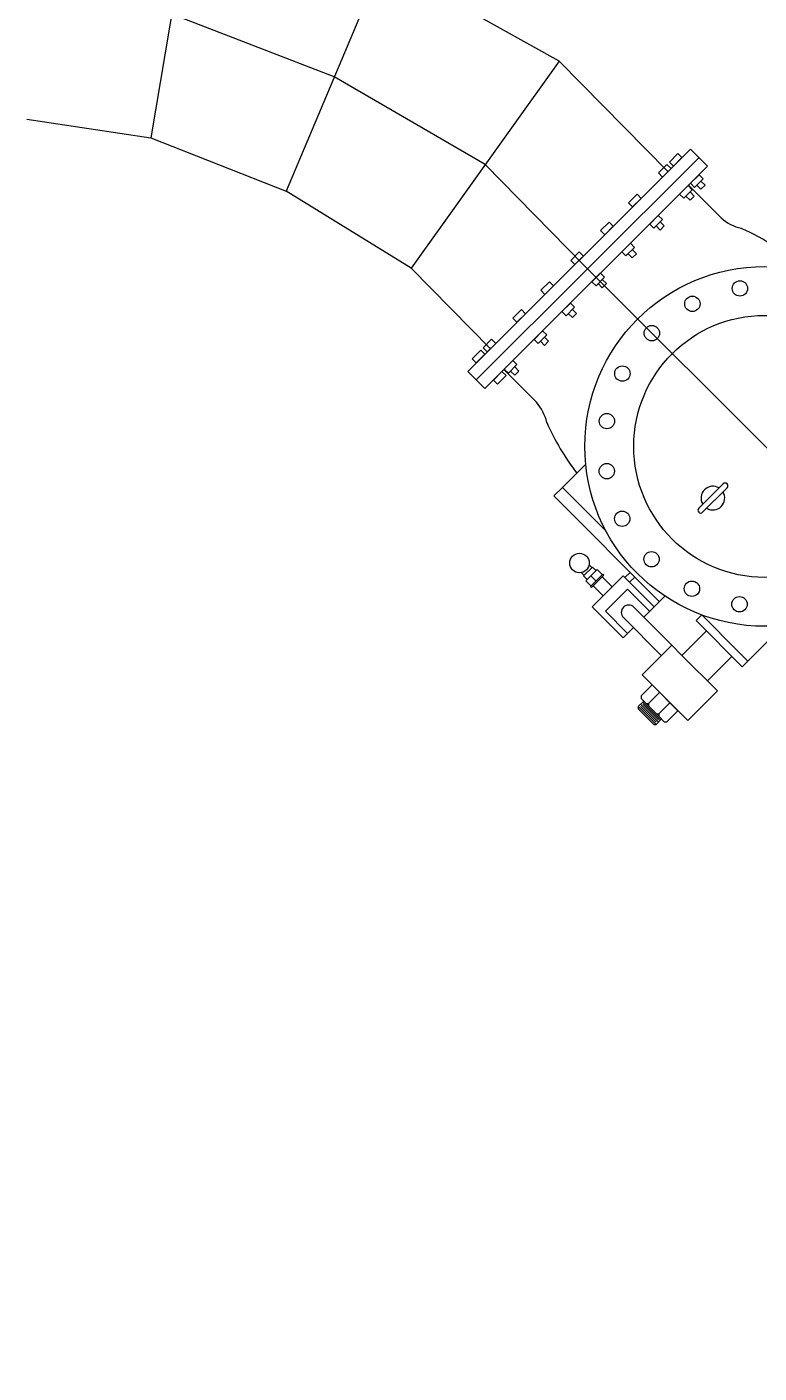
# Model space of a CAD drawing. Header units: inches. Extents: x 72602 to 350810, y -122122 to 43597.
# Drawn here: x 150122 to 151874, y -82196 to -78976 of the extents above; entities that cross this region are included whole.
import ezdxf

# ---------------------------------------------------------------- set-up
doc = ezdxf.new("R2010")
doc.units = ezdxf.units.IN
doc.header["$MEASUREMENT"] = 0
doc.layers.add('M-X-BKGD', color=8, linetype='Continuous')

msp = doc.modelspace()

# ---------------------------------------------------------------- linework, layer by layer
at = {"layer": 'M-X-BKGD'}
for p, q in [((150518, -78649.4), (150418.4, -79240.8)), ((150518, -78649.4), (150418.4, -79240.8)), ((150972.8, -78821.7), (150741.8, -79368.5)), ((150972.8, -78821.7), (150741.8, -79368.5)), ((151395.2, -79057.2), (150972.8, -78821.7)), ((151395.2, -79057.2), (150972.8, -78821.7)), ((151395.2, -79057.2), (151041, -79552.6)), ((151395.2, -79057.2), (151041, -79552.6)), ((151655.8, -79321.9), (151395.2, -79057.2)), ((151655.8, -79321.9), (151395.2, -79057.2)), ((150121.5, -79196.4), (150418.4, -79240.8)), ((150121.5, -79196.4), (150418.4, -79240.8)), ((150418.4, -79240.8), (150741.8, -79368.5)), ((150418.4, -79240.8), (150741.8, -79368.5)), ((151730.4, -79288.4), (151197, -79820.3)), ((151730.4, -79288.4), (151197, -79820.3)), ((151648.4, -79329.2), (151709.9, -79267.9)), ((151648.4, -79329.2), (151709.9, -79267.9)), ((151679.6, -79278.5), (151659.1, -79298.9)), ((151679.6, -79278.5), (151659.1, -79298.9)), ((151668.9, -79308.8), (151689.4, -79288.3)), ((151668.9, -79308.8), (151689.4, -79288.3)), ((151689.4, -79288.3), (151679.6, -79278.5)), ((151689.4, -79288.3), (151679.6, -79278.5)), ((151709.9, -79267.9), (151750.8, -79308.9)), ((151709.9, -79267.9), (151750.8, -79308.9)), ((151663.3, -79314.4), (151238.1, -79738.5)), ((151663.3, -79314.4), (151238.1, -79738.5)), ((151653.5, -79304.5), (151633, -79325)), ((151653.5, -79304.5), (151633, -79325)), ((151633, -79325), (151642.8, -79334.8)), ((151633, -79325), (151642.8, -79334.8)), ((151642.8, -79334.8), (151663.3, -79314.4)), ((151642.8, -79334.8), (151663.3, -79314.4)), ((151663.3, -79314.4), (151653.5, -79304.5)), ((151663.3, -79314.4), (151653.5, -79304.5)), ((151659.1, -79298.9), (151668.9, -79308.8)), ((151659.1, -79298.9), (151668.9, -79308.8)), ((151750.8, -79308.9), (151689.3, -79370.2)), ((151750.8, -79308.9), (151689.3, -79370.2)), ((151709.8, -79349.8), (151279, -79779.5)), ((151709.8, -79349.8), (151279, -79779.5)), ((151683.7, -79375.8), (151704.2, -79355.4)), ((151683.7, -79375.8), (151704.2, -79355.4)), ((151683.7, -79375.8), (151704.2, -79355.4)), ((151683.7, -79375.8), (151704.2, -79355.4)), ((151704.2, -79355.4), (151714, -79365.2)), ((151704.2, -79355.4), (151714, -79365.2)), ((151704.2, -79355.4), (151714, -79365.2)), ((151704.2, -79355.4), (151714, -79365.2)), ((151783.1, -79432.8), (151705.1, -79354.5)), ((151783.1, -79432.8), (151705.1, -79354.5)), ((151709.8, -79349.8), (151730.3, -79329.4)), ((151709.8, -79349.8), (151730.3, -79329.4)), ((151719.6, -79359.6), (151709.8, -79349.8)), ((151719.6, -79359.6), (151709.8, -79349.8)), ((151740.1, -79339.2), (151719.6, -79359.6)), ((151740.1, -79339.2), (151719.6, -79359.6)), ((151734.8, -79364.2), (151725, -79354.3)), ((151734.8, -79364.2), (151725, -79354.3)), ((151730.3, -79329.4), (151740.1, -79339.2)), ((151730.3, -79329.4), (151740.1, -79339.2)), ((151734.8, -79344.5), (151744.6, -79354.4)), ((151734.8, -79344.5), (151744.6, -79354.4)), ((151744.6, -79354.4), (151734.8, -79364.2)), ((151744.6, -79354.4), (151734.8, -79364.2)), ((151041, -79552.6), (150741.8, -79368.5)), ((151041, -79552.6), (150741.8, -79368.5)), ((151581.9, -79376), (151561.4, -79396.4)), ((151581.9, -79376), (151561.4, -79396.4)), ((151581.9, -79376), (151561.4, -79396.4)), ((151581.9, -79376), (151561.4, -79396.4)), ((151571.2, -79406.2), (151591.7, -79385.8)), ((151571.2, -79406.2), (151591.7, -79385.8)), ((151571.2, -79406.2), (151591.7, -79385.8)), ((151571.2, -79406.2), (151591.7, -79385.8)), ((151591.7, -79385.8), (151581.9, -79376)), ((151591.7, -79385.8), (151581.9, -79376)), ((151591.7, -79385.8), (151581.9, -79376)), ((151591.7, -79385.8), (151581.9, -79376)), ((151693.5, -79385.7), (151683.7, -79375.8)), ((151693.5, -79385.7), (151683.7, -79375.8)), ((151693.5, -79385.7), (151683.7, -79375.8)), ((151693.5, -79385.7), (151683.7, -79375.8)), ((151714, -79365.2), (151693.5, -79385.7)), ((151714, -79365.2), (151693.5, -79385.7)), ((151714, -79365.2), (151693.5, -79385.7)), ((151714, -79365.2), (151693.5, -79385.7)), ((151708.7, -79390.2), (151698.9, -79380.4)), ((151708.7, -79390.2), (151698.9, -79380.4)), ((151708.7, -79370.5), (151718.5, -79380.4)), ((151708.7, -79370.5), (151718.5, -79380.4)), ((151718.5, -79380.4), (151708.7, -79390.2)), ((151718.5, -79380.4), (151708.7, -79390.2)), ((151561.4, -79396.4), (151571.2, -79406.2)), ((151561.4, -79396.4), (151571.2, -79406.2)), ((151561.4, -79396.4), (151571.2, -79406.2)), ((151561.4, -79396.4), (151571.2, -79406.2)), ((151515.2, -79442.5), (151494.7, -79462.9)), ((151515.2, -79442.5), (151494.7, -79462.9)), ((151515.2, -79442.5), (151494.7, -79462.9)), ((151515.2, -79442.5), (151494.7, -79462.9)), ((151504.5, -79472.8), (151525, -79452.3)), ((151504.5, -79472.8), (151525, -79452.3)), ((151504.5, -79472.8), (151525, -79452.3)), ((151504.5, -79472.8), (151525, -79452.3)), ((151525, -79452.3), (151515.2, -79442.5)), ((151525, -79452.3), (151515.2, -79442.5)), ((151525, -79452.3), (151515.2, -79442.5)), ((151525, -79452.3), (151515.2, -79442.5)), ((151612.1, -79447.3), (151632.6, -79426.8)), ((151612.1, -79447.3), (151632.6, -79426.8)), ((151612.1, -79447.3), (151632.6, -79426.8)), ((151612.1, -79447.3), (151632.6, -79426.8)), ((151621.9, -79457.1), (151612.1, -79447.3)), ((151621.9, -79457.1), (151612.1, -79447.3)), ((151621.9, -79457.1), (151612.1, -79447.3)), ((151621.9, -79457.1), (151612.1, -79447.3)), ((151642.4, -79436.6), (151621.9, -79457.1)), ((151642.4, -79436.6), (151621.9, -79457.1)), ((151642.4, -79436.6), (151621.9, -79457.1)), ((151642.4, -79436.6), (151621.9, -79457.1)), ((151637, -79461.6), (151627.2, -79451.8)), ((151637, -79461.6), (151627.2, -79451.8)), ((151637, -79461.6), (151627.2, -79451.8)), ((151637, -79461.6), (151627.2, -79451.8)), ((151632.6, -79426.8), (151642.4, -79436.6)), ((151632.6, -79426.8), (151642.4, -79436.6)), ((151632.6, -79426.8), (151642.4, -79436.6)), ((151632.6, -79426.8), (151642.4, -79436.6)), ((151646.9, -79451.8), (151637, -79461.6)), ((151646.9, -79451.8), (151637, -79461.6)), ((151646.9, -79451.8), (151637, -79461.6)), ((151646.9, -79451.8), (151637, -79461.6)), ((151637.1, -79442), (151646.9, -79451.8)), ((151637.1, -79442), (151646.9, -79451.8)), ((151637.1, -79442), (151646.9, -79451.8)), ((151637.1, -79442), (151646.9, -79451.8)), ((151494.7, -79462.9), (151504.5, -79472.8)), ((151494.7, -79462.9), (151504.5, -79472.8)), ((151494.7, -79462.9), (151504.5, -79472.8)), ((151494.7, -79462.9), (151504.5, -79472.8)), ((151443.5, -79513.9), (151423, -79534.4)), ((151443.5, -79513.9), (151423, -79534.4)), ((151443.5, -79513.9), (151423, -79534.4)), ((151443.5, -79513.9), (151423, -79534.4)), ((151453.4, -79523.8), (151443.5, -79513.9)), ((151453.4, -79523.8), (151443.5, -79513.9)), ((151453.4, -79523.8), (151443.5, -79513.9)), ((151453.4, -79523.8), (151443.5, -79513.9)), ((151545.4, -79513.8), (151565.9, -79493.3)), ((151545.4, -79513.8), (151565.9, -79493.3)), ((151545.4, -79513.8), (151565.9, -79493.3)), ((151545.4, -79513.8), (151565.9, -79493.3)), ((151555.2, -79523.6), (151545.4, -79513.8)), ((151555.2, -79523.6), (151545.4, -79513.8)), ((151555.2, -79523.6), (151545.4, -79513.8)), ((151555.2, -79523.6), (151545.4, -79513.8)), ((151575.7, -79503.2), (151555.2, -79523.6)), ((151575.7, -79503.2), (151555.2, -79523.6)), ((151575.7, -79503.2), (151555.2, -79523.6)), ((151575.7, -79503.2), (151555.2, -79523.6)), ((151570.3, -79528.1), (151560.5, -79518.3)), ((151570.3, -79528.1), (151560.5, -79518.3)), ((151570.3, -79528.1), (151560.5, -79518.3)), ((151570.3, -79528.1), (151560.5, -79518.3)), ((151565.9, -79493.3), (151575.7, -79503.2)), ((151565.9, -79493.3), (151575.7, -79503.2)), ((151565.9, -79493.3), (151575.7, -79503.2)), ((151565.9, -79493.3), (151575.7, -79503.2)), ((151580.2, -79518.3), (151570.3, -79528.1)), ((151580.2, -79518.3), (151570.3, -79528.1)), ((151580.2, -79518.3), (151570.3, -79528.1)), ((151580.2, -79518.3), (151570.3, -79528.1)), ((151570.4, -79508.5), (151580.2, -79518.3)), ((151570.4, -79508.5), (151580.2, -79518.3)), ((151570.4, -79508.5), (151580.2, -79518.3)), ((151570.4, -79508.5), (151580.2, -79518.3)), ((151423, -79534.4), (151432.9, -79544.2)), ((151423, -79534.4), (151432.9, -79544.2)), ((151423, -79534.4), (151432.9, -79544.2)), ((151423, -79534.4), (151432.9, -79544.2)), ((151432.9, -79544.2), (151453.4, -79523.8)), ((151432.9, -79544.2), (151453.4, -79523.8)), ((151432.9, -79544.2), (151453.4, -79523.8)), ((151432.9, -79544.2), (151453.4, -79523.8)), ((151230.9, -79745.6), (151041, -79552.6)), ((151230.9, -79745.6), (151041, -79552.6)), ((151473.8, -79585.2), (151494.3, -79564.8)), ((151473.8, -79585.2), (151494.3, -79564.8)), ((151473.8, -79585.2), (151494.3, -79564.8)), ((151473.8, -79585.2), (151494.3, -79564.8)), ((151504.1, -79574.6), (151483.6, -79595.1)), ((151504.1, -79574.6), (151483.6, -79595.1)), ((151504.1, -79574.6), (151483.6, -79595.1)), ((151504.1, -79574.6), (151483.6, -79595.1)), ((151494.3, -79564.8), (151504.1, -79574.6)), ((151494.3, -79564.8), (151504.1, -79574.6)), ((151494.3, -79564.8), (151504.1, -79574.6)), ((151494.3, -79564.8), (151504.1, -79574.6)), ((151498.7, -79579.9), (151508.6, -79589.8)), ((151498.7, -79579.9), (151508.6, -79589.8)), ((151498.7, -79579.9), (151508.6, -79589.8)), ((151498.7, -79579.9), (151508.6, -79589.8)), ((151351.4, -79605.8), (151371.9, -79585.3)), ((151351.4, -79605.8), (151371.9, -79585.3)), ((151351.4, -79605.8), (151371.9, -79585.3)), ((151351.4, -79605.8), (151371.9, -79585.3)), ((151361.2, -79615.6), (151351.4, -79605.8)), ((151361.2, -79615.6), (151351.4, -79605.8)), ((151361.2, -79615.6), (151351.4, -79605.8)), ((151361.2, -79615.6), (151351.4, -79605.8)), ((151381.7, -79595.2), (151361.2, -79615.6)), ((151381.7, -79595.2), (151361.2, -79615.6)), ((151381.7, -79595.2), (151361.2, -79615.6)), ((151381.7, -79595.2), (151361.2, -79615.6)), ((151371.9, -79585.3), (151381.7, -79595.2)), ((151371.9, -79585.3), (151381.7, -79595.2)), ((151371.9, -79585.3), (151381.7, -79595.2)), ((151371.9, -79585.3), (151381.7, -79595.2)), ((151483.6, -79595.1), (151473.8, -79585.2)), ((151483.6, -79595.1), (151473.8, -79585.2)), ((151483.6, -79595.1), (151473.8, -79585.2)), ((151483.6, -79595.1), (151473.8, -79585.2)), ((151498.7, -79599.6), (151488.9, -79589.7)), ((151498.7, -79599.6), (151488.9, -79589.7)), ((151498.7, -79599.6), (151488.9, -79589.7)), ((151498.7, -79599.6), (151488.9, -79589.7)), ((151508.6, -79589.8), (151498.7, -79599.6)), ((151508.6, -79589.8), (151498.7, -79599.6)), ((151508.6, -79589.8), (151498.7, -79599.6)), ((151508.6, -79589.8), (151498.7, -79599.6)), ((151422.6, -79636.2), (151402.1, -79656.6)), ((151422.6, -79636.2), (151402.1, -79656.6)), ((151422.6, -79636.2), (151402.1, -79656.6)), ((151422.6, -79636.2), (151402.1, -79656.6)), ((151411.9, -79666.5), (151432.4, -79646)), ((151411.9, -79666.5), (151432.4, -79646)), ((151411.9, -79666.5), (151432.4, -79646)), ((151411.9, -79666.5), (151432.4, -79646)), ((151432.4, -79646), (151422.6, -79636.2)), ((151432.4, -79646), (151422.6, -79636.2)), ((151432.4, -79646), (151422.6, -79636.2)), ((151432.4, -79646), (151422.6, -79636.2)), ((151284.7, -79672.3), (151305.2, -79651.9)), ((151284.7, -79672.3), (151305.2, -79651.9)), ((151284.7, -79672.3), (151305.2, -79651.9)), ((151284.7, -79672.3), (151305.2, -79651.9)), ((151294.5, -79682.2), (151284.7, -79672.3)), ((151294.5, -79682.2), (151284.7, -79672.3)), ((151294.5, -79682.2), (151284.7, -79672.3)), ((151294.5, -79682.2), (151284.7, -79672.3)), ((151315, -79661.7), (151294.5, -79682.2)), ((151315, -79661.7), (151294.5, -79682.2)), ((151315, -79661.7), (151294.5, -79682.2)), ((151315, -79661.7), (151294.5, -79682.2)), ((151305.2, -79651.9), (151315, -79661.7)), ((151305.2, -79651.9), (151315, -79661.7)), ((151305.2, -79651.9), (151315, -79661.7)), ((151305.2, -79651.9), (151315, -79661.7)), ((151402.1, -79656.6), (151411.9, -79666.5)), ((151402.1, -79656.6), (151411.9, -79666.5)), ((151402.1, -79656.6), (151411.9, -79666.5)), ((151402.1, -79656.6), (151411.9, -79666.5)), ((151417.3, -79661.2), (151427.1, -79671)), ((151417.3, -79661.2), (151427.1, -79671)), ((151417.3, -79661.2), (151427.1, -79671)), ((151417.3, -79661.2), (151427.1, -79671)), ((151436.9, -79661.2), (151427.1, -79651.4)), ((151436.9, -79661.2), (151427.1, -79651.4)), ((151436.9, -79661.2), (151427.1, -79651.4)), ((151436.9, -79661.2), (151427.1, -79651.4)), ((151427.1, -79671), (151436.9, -79661.2)), ((151427.1, -79671), (151436.9, -79661.2)), ((151427.1, -79671), (151436.9, -79661.2)), ((151427.1, -79671), (151436.9, -79661.2)), ((151355.9, -79702.7), (151335.4, -79723.2)), ((151355.9, -79702.7), (151335.4, -79723.2)), ((151355.9, -79702.7), (151335.4, -79723.2)), ((151355.9, -79702.7), (151335.4, -79723.2)), ((151345.2, -79733), (151365.7, -79712.6)), ((151345.2, -79733), (151365.7, -79712.6)), ((151345.2, -79733), (151365.7, -79712.6)), ((151345.2, -79733), (151365.7, -79712.6)), ((151365.7, -79712.6), (151355.9, -79702.7)), ((151365.7, -79712.6), (151355.9, -79702.7)), ((151365.7, -79712.6), (151355.9, -79702.7)), ((151365.7, -79712.6), (151355.9, -79702.7)), ((151238.1, -79738.5), (151176.6, -79799.8)), ((151238.1, -79738.5), (151176.6, -79799.8)), ((151233.8, -79723), (151213.3, -79743.5)), ((151233.8, -79723), (151213.3, -79743.5)), ((151233.8, -79723), (151213.3, -79743.5)), ((151233.8, -79723), (151213.3, -79743.5)), ((151213.3, -79743.5), (151223.2, -79753.3)), ((151213.3, -79743.5), (151223.2, -79753.3)), ((151213.3, -79743.5), (151223.2, -79753.3)), ((151213.3, -79743.5), (151223.2, -79753.3)), ((151223.2, -79753.3), (151243.7, -79732.9)), ((151223.2, -79753.3), (151243.7, -79732.9)), ((151223.2, -79753.3), (151243.7, -79732.9)), ((151223.2, -79753.3), (151243.7, -79732.9)), ((151243.7, -79732.9), (151233.8, -79723)), ((151243.7, -79732.9), (151233.8, -79723)), ((151243.7, -79732.9), (151233.8, -79723)), ((151243.7, -79732.9), (151233.8, -79723)), ((151335.4, -79723.2), (151345.2, -79733)), ((151335.4, -79723.2), (151345.2, -79733)), ((151335.4, -79723.2), (151345.2, -79733)), ((151335.4, -79723.2), (151345.2, -79733)), ((151350.6, -79727.7), (151360.4, -79737.5)), ((151350.6, -79727.7), (151360.4, -79737.5)), ((151350.6, -79727.7), (151360.4, -79737.5)), ((151350.6, -79727.7), (151360.4, -79737.5)), ((151370.2, -79727.7), (151360.4, -79717.9)), ((151370.2, -79727.7), (151360.4, -79717.9)), ((151370.2, -79727.7), (151360.4, -79717.9)), ((151370.2, -79727.7), (151360.4, -79717.9)), ((151360.4, -79737.5), (151370.2, -79727.7)), ((151360.4, -79737.5), (151370.2, -79727.7)), ((151360.4, -79737.5), (151370.2, -79727.7)), ((151360.4, -79737.5), (151370.2, -79727.7)), ((151207.7, -79749.1), (151187.2, -79769.5)), ((151207.7, -79749.1), (151187.2, -79769.5)), ((151207.7, -79749.1), (151187.2, -79769.5)), ((151207.7, -79749.1), (151187.2, -79769.5)), ((151187.2, -79769.5), (151197.1, -79779.4)), ((151187.2, -79769.5), (151197.1, -79779.4)), ((151187.2, -79769.5), (151197.1, -79779.4)), ((151187.2, -79769.5), (151197.1, -79779.4)), ((151197.1, -79779.4), (151217.6, -79758.9)), ((151197.1, -79779.4), (151217.6, -79758.9)), ((151197.1, -79779.4), (151217.6, -79758.9)), ((151197.1, -79779.4), (151217.6, -79758.9)), ((151217.6, -79758.9), (151207.7, -79749.1)), ((151217.6, -79758.9), (151207.7, -79749.1)), ((151217.6, -79758.9), (151207.7, -79749.1)), ((151217.6, -79758.9), (151207.7, -79749.1)), ((151264, -79794.3), (151284.6, -79773.9)), ((151264, -79794.3), (151284.6, -79773.9)), ((151264, -79794.3), (151284.6, -79773.9)), ((151264, -79794.3), (151284.6, -79773.9)), ((151284.6, -79773.9), (151294.4, -79783.7)), ((151284.6, -79773.9), (151294.4, -79783.7)), ((151284.6, -79773.9), (151294.4, -79783.7)), ((151284.6, -79773.9), (151294.4, -79783.7)), ((151176.6, -79799.8), (151217.4, -79840.8)), ((151176.6, -79799.8), (151217.4, -79840.8)), ((151217.4, -79840.8), (151279, -79779.5)), ((151217.4, -79840.8), (151279, -79779.5)), ((151238, -79820.4), (151258.5, -79799.9)), ((151238, -79820.4), (151258.5, -79799.9)), ((151238, -79820.4), (151258.5, -79799.9)), ((151238, -79820.4), (151258.5, -79799.9)), ((151268.3, -79809.8), (151247.8, -79830.2)), ((151268.3, -79809.8), (151247.8, -79830.2)), ((151268.3, -79809.8), (151247.8, -79830.2)), ((151268.3, -79809.8), (151247.8, -79830.2)), ((151258.5, -79799.9), (151268.3, -79809.8)), ((151258.5, -79799.9), (151268.3, -79809.8)), ((151258.5, -79799.9), (151268.3, -79809.8)), ((151258.5, -79799.9), (151268.3, -79809.8)), ((151341.2, -79873.5), (151263.2, -79795.2)), ((151341.2, -79873.5), (151263.2, -79795.2)), ((151273.9, -79804.2), (151264, -79794.3)), ((151273.9, -79804.2), (151264, -79794.3)), ((151273.9, -79804.2), (151264, -79794.3)), ((151273.9, -79804.2), (151264, -79794.3)), ((151294.4, -79783.7), (151273.9, -79804.2)), ((151294.4, -79783.7), (151273.9, -79804.2)), ((151294.4, -79783.7), (151273.9, -79804.2)), ((151294.4, -79783.7), (151273.9, -79804.2)), ((151289, -79808.7), (151279.2, -79798.9)), ((151289, -79808.7), (151279.2, -79798.9)), ((151289, -79808.7), (151279.2, -79798.9)), ((151289, -79808.7), (151279.2, -79798.9)), ((151289, -79789), (151298.9, -79798.9)), ((151289, -79789), (151298.9, -79798.9)), ((151289, -79789), (151298.9, -79798.9)), ((151289, -79789), (151298.9, -79798.9)), ((151298.9, -79798.9), (151289, -79808.7)), ((151298.9, -79798.9), (151289, -79808.7)), ((151298.9, -79798.9), (151289, -79808.7)), ((151298.9, -79798.9), (151289, -79808.7)), ((151247.8, -79830.2), (151238, -79820.4)), ((151247.8, -79830.2), (151238, -79820.4)), ((151247.8, -79830.2), (151238, -79820.4)), ((151247.8, -79830.2), (151238, -79820.4)), ((151403.3, -80077.4), (151459, -80021.9)), ((151403.3, -80077.4), (151459, -80021.9)), ((151403.3, -80077.4), (151382.9, -80097.7)), ((151403.3, -80077.4), (151382.9, -80097.7)), ((151635.3, -80350.8), (151382.9, -80097.7)), ((151635.3, -80350.8), (151382.9, -80097.7)), ((151507.6, -80182), (151403.3, -80077.4)), ((151507.6, -80182), (151403.3, -80077.4)), ((151729.3, -80127.4), (151787.9, -80069)), ((151729.3, -80127.4), (151787.9, -80069)), ((151738.7, -80136.8), (151797.3, -80078.4)), ((151738.7, -80136.8), (151797.3, -80078.4)), ((151454.9, -80288), (151448.1, -80281.2)), ((151454.9, -80288), (151448.1, -80281.2)), ((151474.9, -80268), (151453.5, -80289.3)), ((151474.9, -80268), (151453.5, -80289.3)), ((151462.3, -80298.1), (151453.5, -80289.3)), ((151462.3, -80298.1), (151453.5, -80289.3)), ((151486.4, -80274.1), (151459.6, -80300.8)), ((151486.4, -80274.1), (151459.6, -80300.8)), ((151473.6, -80269.3), (151466.9, -80262.6)), ((151473.6, -80269.3), (151466.9, -80262.6)), ((151500.2, -80285.2), (151470.7, -80314.6)), ((151500.2, -80285.2), (151470.7, -80314.6)), ((151483.7, -80301.7), (151471.2, -80289.2)), ((151483.7, -80301.7), (151471.2, -80289.2)), ((151502.4, -80287.4), (151472.9, -80316.8)), ((151502.4, -80287.4), (151472.9, -80316.8)), ((151548.7, -80289.1), (151474.5, -80363.2)), ((151548.7, -80289.1), (151474.5, -80363.2)), ((151483.7, -80276.8), (151474.9, -80268)), ((151483.7, -80276.8), (151474.9, -80268)), ((151498.8, -80286.5), (151486.4, -80274.1)), ((151498.8, -80286.5), (151486.4, -80274.1)), ((151522.3, -80315.5), (151498.4, -80291.4)), ((151522.3, -80315.5), (151498.4, -80291.4)), ((151502.4, -80287.4), (151500.2, -80285.2)), ((151502.4, -80287.4), (151500.2, -80285.2)), ((151548.7, -80289.1), (151622.8, -80363.4)), ((151548.7, -80289.1), (151622.8, -80363.4)), ((151565.2, -80280.6), (151552.7, -80293.1)), ((151565.2, -80280.6), (151552.7, -80293.1)), ((151576.6, -80291.9), (151564, -80304.4)), ((151576.6, -80291.9), (151564, -80304.4)), ((151472, -80313.3), (151459.6, -80300.8)), ((151472, -80313.3), (151459.6, -80300.8)), ((151472.9, -80316.8), (151470.7, -80314.6)), ((151472.9, -80316.8), (151470.7, -80314.6)), ((151500.9, -80336.8), (151476.9, -80312.8)), ((151500.9, -80336.8), (151476.9, -80312.8)), ((151559.2, -80320.7), (151506, -80373.7)), ((151559.2, -80320.7), (151506, -80373.7)), ((151559.2, -80320.7), (151612.2, -80373.9)), ((151559.2, -80320.7), (151612.2, -80373.9)), ((151622.8, -80363.4), (151648.7, -80337.5)), ((151622.8, -80363.4), (151648.7, -80337.5)), ((151474.5, -80363.2), (151548.5, -80437.4)), ((151474.5, -80363.2), (151548.5, -80437.4)), ((151506, -80373.7), (151559, -80426.9)), ((151506, -80373.7), (151559, -80426.9)), ((151640.1, -80480), (151549.3, -80389)), ((151640.1, -80480), (151549.3, -80389)), ((151665.1, -80455), (151574.3, -80364.1)), ((151665.1, -80455), (151574.3, -80364.1)), ((151622.8, -80363.4), (151598.1, -80387.9)), ((151622.8, -80363.4), (151598.1, -80387.9)), ((151736.9, -80382.5), (151723.4, -80395.9)), ((151736.9, -80382.5), (151723.4, -80395.9)), ((151822.9, -80468.8), (151736.9, -80382.5)), ((151822.9, -80468.8), (151736.9, -80382.5)), ((151573.1, -80412.9), (151548.5, -80437.4)), ((151573.1, -80412.9), (151548.5, -80437.4)), ((151748, -80420.6), (151689.2, -80479.2)), ((151748, -80420.6), (151689.2, -80479.2)), ((151833.6, -80506.4), (151723.4, -80395.9)), ((151833.6, -80506.4), (151723.4, -80395.9)), ((151933, -80407.3), (151833.6, -80506.4)), ((151933, -80407.3), (151833.6, -80506.4)), ((151665.1, -80455), (151594, -80525.9)), ((151665.1, -80455), (151594, -80525.9)), ((151689.2, -80479.2), (151665.1, -80455)), ((151689.2, -80479.2), (151665.1, -80455)), ((151774, -80564.3), (151689.2, -80479.2)), ((151774, -80564.3), (151689.2, -80479.2)), ((151809, -80481.8), (151750.2, -80540.4)), ((151809, -80481.8), (151750.2, -80540.4)), ((151822.9, -80468.8), (151847, -80493)), ((151822.9, -80468.8), (151847, -80493)), ((151617.8, -80549.8), (151591.3, -80576.2)), ((151617.8, -80549.8), (151591.3, -80576.2)), ((151703, -80635.2), (151594, -80525.9)), ((151703, -80635.2), (151594, -80525.9)), ((151617.8, -80549.8), (151679.4, -80611.6)), ((151617.8, -80549.8), (151679.4, -80611.6)), ((151591.3, -80576.2), (151591.3, -80582.1)), ((151591.3, -80576.2), (151591.3, -80582.1)), ((151591.3, -80582.1), (151604.6, -80595.3)), ((151591.3, -80582.1), (151604.6, -80595.3)), ((151609.1, -80594.1), (151635.6, -80567.7)), ((151609.1, -80594.1), (151635.6, -80567.7)), ((151774, -80564.3), (151703, -80635.2)), ((151774, -80564.3), (151703, -80635.2)), ((151584.8, -80601.7), (151584.7, -80607.5)), ((151584.8, -80601.7), (151584.7, -80607.5)), ((151621.7, -80644.5), (151584.7, -80607.5)), ((151621.7, -80644.5), (151584.7, -80607.5)), ((151597.9, -80588.6), (151584.8, -80601.7)), ((151597.9, -80588.6), (151584.8, -80601.7)), ((151627.5, -80644.5), (151584.8, -80601.7)), ((151627.5, -80644.5), (151584.8, -80601.7)), ((151632.8, -80639.2), (151590.1, -80596.3)), ((151632.8, -80639.2), (151590.1, -80596.3)), ((151627.5, -80639.2), (151590.1, -80601.7)), ((151627.5, -80639.2), (151590.1, -80601.7)), ((151638.2, -80633.8), (151595.5, -80591)), ((151638.2, -80633.8), (151595.5, -80591)), ((151632.8, -80633.8), (151595.5, -80596.3)), ((151632.8, -80633.8), (151595.5, -80596.3)), ((151603.3, -80594.1), (151609.1, -80594.1)), ((151603.3, -80594.1), (151609.1, -80594.1)), ((151604.6, -80595.3), (151633.9, -80624.7)), ((151604.6, -80595.3), (151633.9, -80624.7)), ((151609.1, -80594.1), (151609.1, -80599.9)), ((151609.1, -80594.1), (151609.1, -80599.9)), ((151633.9, -80618.9), (151660.4, -80592.5)), ((151633.9, -80618.9), (151660.4, -80592.5)), ((151679.4, -80611.6), (151652.9, -80638)), ((151679.4, -80611.6), (151652.9, -80638)), ((151621.7, -80644.5), (151627.5, -80644.5)), ((151621.7, -80644.5), (151627.5, -80644.5)), ((151640.6, -80631.4), (151627.5, -80644.5)), ((151640.6, -80631.4), (151627.5, -80644.5)), ((151628.1, -80618.9), (151633.9, -80618.9)), ((151628.1, -80618.9), (151633.9, -80618.9)), ((151633.9, -80618.9), (151633.9, -80624.7)), ((151633.9, -80618.9), (151633.9, -80624.7)), ((151633.9, -80624.7), (151647.1, -80638)), ((151633.9, -80624.7), (151647.1, -80638)), ((151647.1, -80638), (151652.9, -80638)), ((151647.1, -80638), (151652.9, -80638))]:
    msp.add_line(p, q, dxfattribs=at)
at = {"layer": 'M-X-BKGD', "ltscale": 0.003}
for p, q in [((150857.3, -79095.1), (150468.2, -78945.1)), ((150857.3, -79095.1), (150468.2, -78945.1)), ((151218.1, -79304.9), (150857.3, -79095.1)), ((151218.1, -79304.9), (150857.3, -79095.1)), ((151454.8, -79545.5), (151218.1, -79304.9)), ((151454.8, -79545.5), (151218.1, -79304.9)), ((154105.7, -82196.4), (151454.8, -79545.5)), ((154105.7, -82196.4), (151454.8, -79545.5))]:
    msp.add_line(p, q, dxfattribs=at)
at = {"layer": 'M-X-BKGD'}
for centre, radius in [((151887.4, -79979.2), 430.5), ((151887.4, -79979.2), 430.5), ((151828, -79601.3), 18.4), ((151828, -79601.3), 18.4), ((151714.2, -79638.1), 18.4), ((151714.2, -79638.1), 18.4), ((151887.4, -79979.2), 313.5), ((151887.4, -79979.2), 313.5), ((151617.2, -79708.3), 18.4), ((151617.2, -79708.3), 18.4), ((151546.7, -79805), 18.4), ((151546.7, -79805), 18.4), ((151509.6, -79918.8), 18.4), ((151509.6, -79918.8), 18.4), ((151509.4, -80038.5), 18.4), ((151509.4, -80038.5), 18.4), ((151546.3, -80152.4), 18.4), ((151546.3, -80152.4), 18.4), ((151444, -80258.3), 23.3), ((151444, -80258.3), 23.3), ((151616.5, -80249.3), 18.4), ((151616.5, -80249.3), 18.4), ((151713.2, -80319.8), 18.4), ((151713.2, -80319.8), 18.4), ((151827, -80357), 18.4), ((151827, -80357), 18.4)]:
    msp.add_circle(centre, radius, dxfattribs=at)
for centre, radius, start, end in [((151856, -79350.3), 110, 228.538, 257.0875), ((151856, -79350.3), 110, 228.538, 257.0875), ((151616.7, -79941.9), 529.8, 46.1915, 66.0954), ((151616.7, -79941.9), 529.8, 46.1915, 66.0954), ((151240, -79955.6), 130.4, 15.0196, 39.0383), ((151240, -79955.6), 130.4, 15.0196, 39.0383), ((151866.3, -79706.3), 544.9, 203.2983, 218.1619), ((151866.3, -79706.3), 544.9, 203.2983, 218.1619), ((151792.6, -80073.7), 6.64, 314.9209, 134.9209), ((151792.6, -80073.7), 6.64, 314.9209, 134.9209), ((151763.3, -80102.9), 28.4, 58.4383, 211.4034), ((151763.3, -80102.9), 28.4, 58.4383, 211.4034), ((151763.3, -80102.9), 28.4, 238.4383, 31.4034), ((151763.3, -80102.9), 28.4, 238.4383, 31.4034), ((151734, -80132.1), 6.64, 134.9209, 314.9209), ((151734, -80132.1), 6.64, 134.9209, 314.9209), ((151561.8, -80376.5), 17.7, 44.9209, 224.9209), ((151561.8, -80376.5), 17.7, 44.9209, 224.9209)]:
    msp.add_arc(centre, radius, start, end, dxfattribs=at)

doc.saveas('drawing.dxf')
